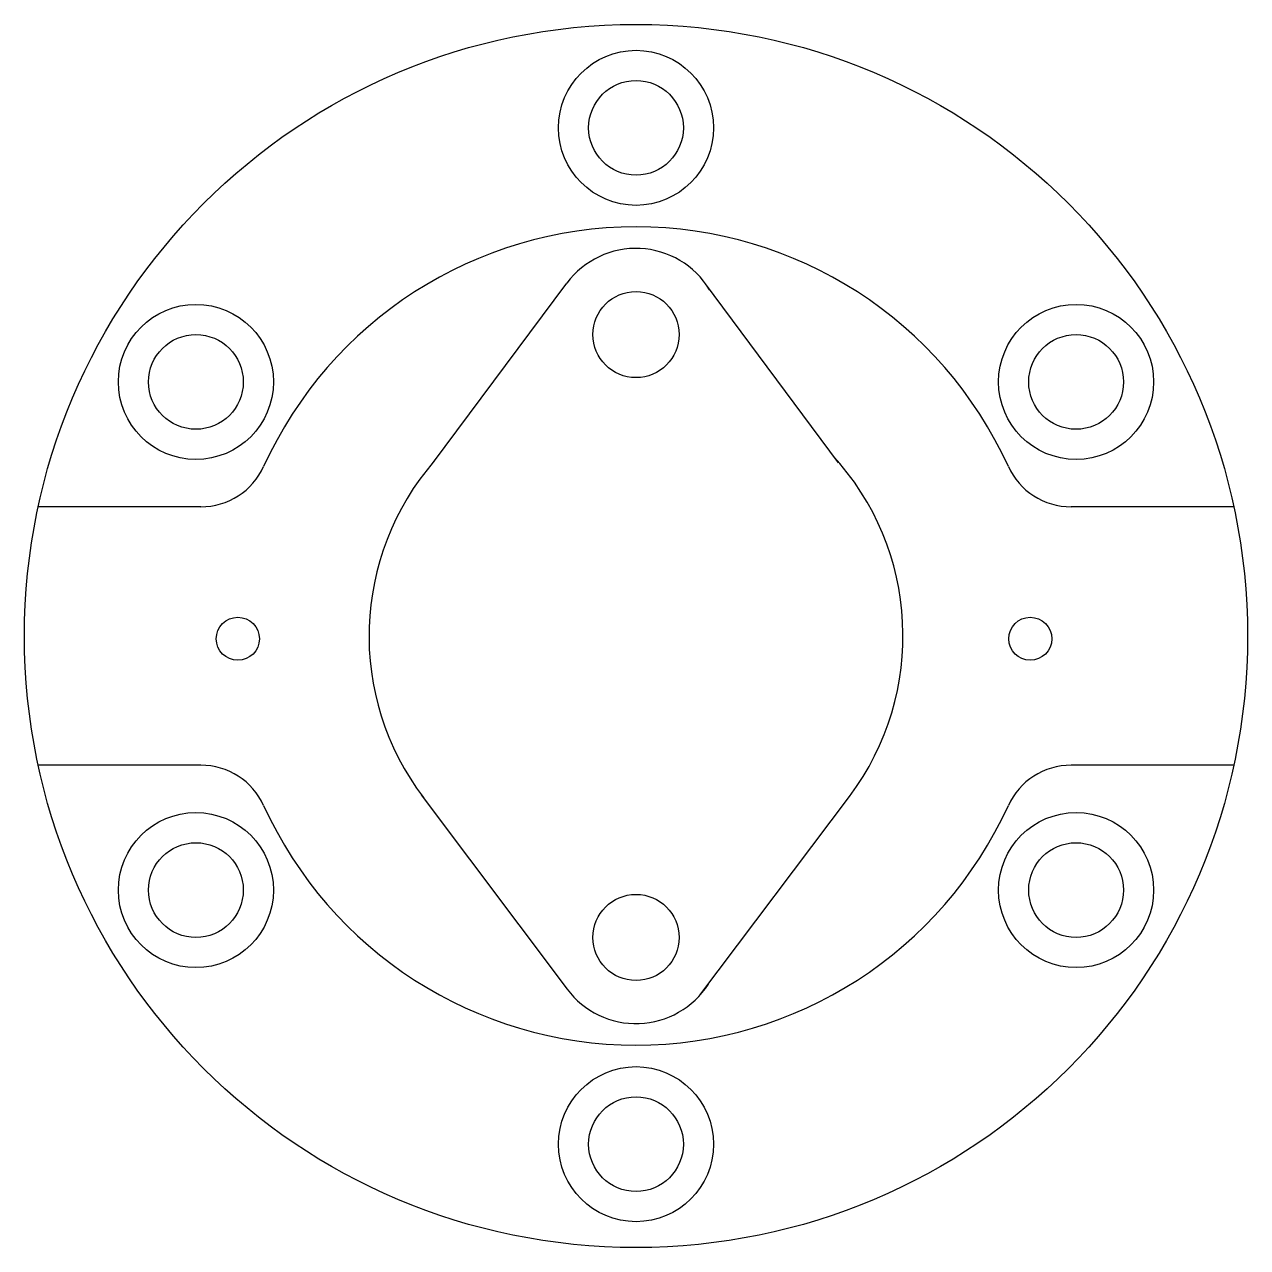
# Model space of a CAD drawing. Header units: millimetres. Extents: x -71 to 0, y -1203.2 to -1132.2.
import ezdxf

# ---------------------------------------------------------------- set-up
doc = ezdxf.new("R2010")
doc.units = ezdxf.units.MM

# ---------------------------------------------------------------- blocks, each defined once
blk = doc.blocks.new('*U1')
for radius in [4.5, 2.75]:
    blk.add_circle((0, 0), radius)
blk = doc.blocks.new('*U2')
at = {"color": 0, "linetype": 'ByBlock', "lineweight": -2, "transparency": 16777216}
blk.add_blockref('*U1', (4242.85, 4002.177), dxfattribs=at)
for p, rotation in [((4217.302, 3987.427), 59.99999999999999), ((4268.398, 3987.427), 299.9999999999999), ((4217.302, 3957.927), 120), ((4268.398, 3957.927), 240), ((4242.85, 3943.177), 180)]:
    blk.add_blockref('*U1', p, dxfattribs=dict(at, rotation=rotation))

msp = doc.modelspace()

# ---------------------------------------------------------------- linework, layer by layer
for p, q in [((-47.306, -1157.656, 60.648), (-39.51, -1147.191, 60.648)), ((-31.481, -1147.238, 60.648), (-23.77, -1157.631, 60.648)), ((-60.755, -1160.178, 60.648), (-70.199, -1160.178, 60.648)), ((-0.801, -1160.178, 60.648), (-10.245, -1160.178, 60.648)), ((-60.755, -1175.178, 60.648), (-70.199, -1175.178, 60.648)), ((-0.801, -1175.178, 60.648), (-10.245, -1175.178, 60.648)), ((-47.964, -1176.892, 60.648), (-39.5, -1188.178, 60.648)), ((-31.785, -1188.534, 60.648), (-23.109, -1176.99, 60.648))]:
    msp.add_line(p, q)
for centre, radius in [((-35.5, -1167.678, 60.648), 35.5), ((-35.5, -1150.178, 60.648), 2.5), ((-58.614, -1167.839, 60.648), 1.25), ((-12.614, -1167.839, 60.648), 1.25), ((-35.5, -1185.178, 60.648), 2.5)]:
    msp.add_circle(centre, radius)
for centre, radius, start, end in [((-35.5, -1167.678, 60.648), 23.75, 24.48244, 155.51756), ((-35.5, -1150.178, 60.648), 5, 31.32025, 143.31359), ((-35.5, -1167.678, 60.648), 15.5, 323.0748, 42.84551), ((-60.755, -1156.178, 60.648), 4, 270, 335.51756), ((-35.5, -1167.678, 60.648), 15.5, 138.95199, 217.26168), ((-10.245, -1156.178, 60.648), 4, 204.48244, 270), ((-60.755, -1179.178, 60.648), 4, 24.48244, 90), ((-10.245, -1179.178, 60.648), 4, 90, 155.51756), ((-35.5, -1167.678, 60.648), 23.75, 204.48244, 335.51756), ((-35.5, -1185.178, 60.648), 5, 216.8684, 327.28723)]:
    msp.add_arc(centre, radius, start, end)

# ---------------------------------------------------------------- block references
msp.add_blockref('*U2', (-4278.35, -5140.355, 60.648))

doc.saveas('drawing.dxf')
